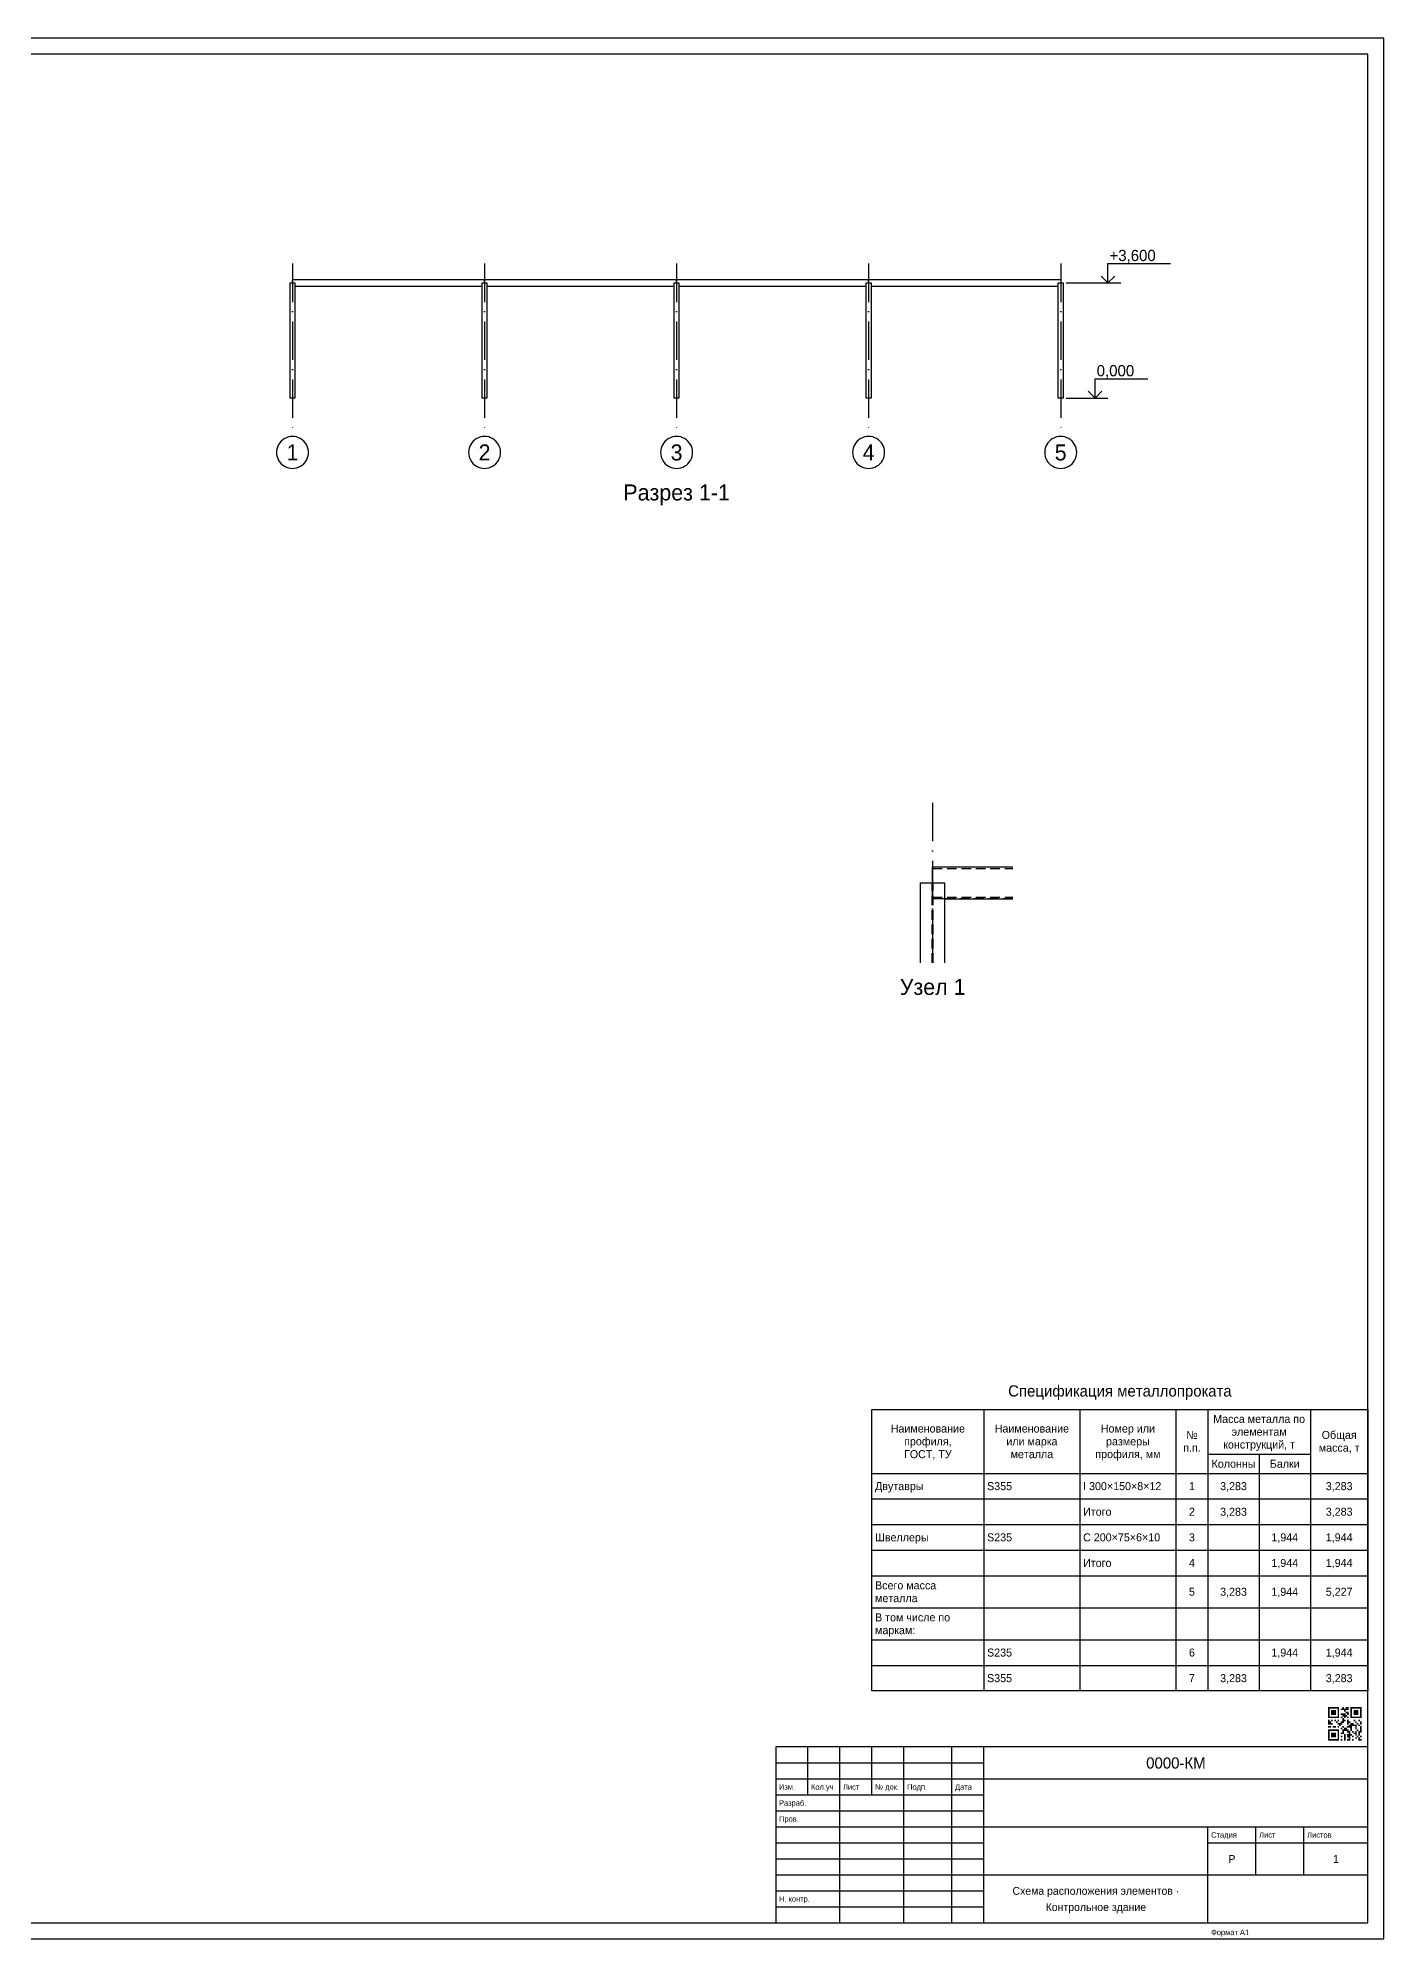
# Model space of a CAD drawing. Header units: millimetres. Extents: x 0 to 841, y 0 to 594.
# Drawn here: x 420 to 841, y 0 to 594 of the extents above; entities that cross this region are included whole.
import ezdxf
from ezdxf.enums import TextEntityAlignment as Align

# ---------------------------------------------------------------- set-up
doc = ezdxf.new("R2010")
doc.units = ezdxf.units.MM
doc.linetypes.add('DASHDOT', pattern=[18, 12, -3, 0, -3])
doc.linetypes.add('DASHED', pattern=[4.5, 3, -1.5])
for name, color, linetype in [('OB_DASHDOT', 7, 'DASHDOT'), ('OB_FRAME', 7, 'CONTINUOUS'), ('OB_HIDDEN', 8, 'DASHED'), ('OB_TEXT', 7, 'CONTINUOUS'), ('OB_THIN', 3, 'CONTINUOUS'), ('OB_VISIBLE', 7, 'CONTINUOUS')]:
    doc.layers.add(name, color=color, linetype=linetype)

msp = doc.modelspace()

# ---------------------------------------------------------------- linework, layer by layer
at = {"layer": 'OB_DASHDOT'}
for p, q in [((500, 523.5), (500, 469.5)), ((560, 523.5), (560, 469.5)), ((620, 523.5), (620, 469.5)), ((680, 523.5), (680, 469.5)), ((740, 523.5), (740, 469.5)), ((700, 355), (700, 305))]:
    msp.add_line(p, q, dxfattribs=at)
at = {"layer": 'OB_FRAME'}
for p, q in [((716, 165.5), (716, 77.5)), ((746, 165.5), (746, 77.5)), ((776, 165.5), (776, 77.5)), ((786, 165.5), (786, 77.5)), ((818, 165.5), (818, 77.5)), ((786, 151.5), (818, 151.5)), ((802, 151.5), (802, 77.5)), ((681, 145.5), (836, 145.5)), ((836, 60), (651, 60)), ((651, 60), (651, 5)), ((661, 45), (661, 60)), ((671, 5), (671, 60)), ((681, 45), (681, 60)), ((691, 5), (691, 60)), ((706, 5), (706, 60)), ((716, 5), (716, 60)), ((836, 5), (836, 60)), ((716, 50), (836, 50)), ((651, 45), (716, 45)), ((716, 35), (836, 35)), ((786, 5), (786, 35)), ((801, 20), (801, 35)), ((816, 20), (816, 35)), ((716, 20), (836, 20)), ((651, 5), (836, 5))]:
    msp.add_line(p, q, dxfattribs=at)
for points in [[(20, 5), (836, 5), (836, 589), (20, 589), (20, 5)], [(681, 165.5), (836, 165.5), (836, 77.5), (681, 77.5), (681, 165.5)]]:
    msp.add_lwpolyline(points, dxfattribs=at)
for points in [[(823.5, 72), (824, 72), (823.5, 72.5), (824, 72.5)], [(823.5, 71.5), (824, 71.5), (823.5, 72), (824, 72)], [(823.5, 71), (824, 71), (823.5, 71.5), (824, 71.5)], [(824, 72), (824.5, 72), (824, 72.5), (824.5, 72.5)], [(824.5, 72), (825, 72), (824.5, 72.5), (825, 72.5)], [(824.5, 71), (825, 71), (824.5, 71.5), (825, 71.5)], [(825, 72), (825.5, 72), (825, 72.5), (825.5, 72.5)], [(825, 71), (825.5, 71), (825, 71.5), (825.5, 71.5)], [(825.5, 72), (826, 72), (825.5, 72.5), (826, 72.5)], [(825.5, 71), (826, 71), (825.5, 71.5), (826, 71.5)], [(826, 72), (826.5, 72), (826, 72.5), (826.5, 72.5)], [(826.5, 72), (827, 72), (826.5, 72.5), (827, 72.5)], [(826.5, 71.5), (827, 71.5), (826.5, 72), (827, 72)], [(826.5, 71), (827, 71), (826.5, 71.5), (827, 71.5)], [(827.5, 71.5), (828, 71.5), (827.5, 72), (828, 72)], [(828, 72), (828.5, 72), (828, 72.5), (828.5, 72.5)], [(828, 71.5), (828.5, 71.5), (828, 72), (828.5, 72)], [(828.5, 71.5), (829, 71.5), (828.5, 72), (829, 72)], [(828.5, 71), (829, 71), (828.5, 71.5), (829, 71.5)], [(829, 72), (829.5, 72), (829, 72.5), (829.5, 72.5)], [(829, 71.5), (829.5, 71.5), (829, 72), (829.5, 72)], [(829.5, 72), (830, 72), (829.5, 72.5), (830, 72.5)], [(829.5, 71.5), (830, 71.5), (829.5, 72), (830, 72)], [(830.5, 72), (831, 72), (830.5, 72.5), (831, 72.5)], [(830.5, 71.5), (831, 71.5), (830.5, 72), (831, 72)], [(830.5, 71), (831, 71), (830.5, 71.5), (831, 71.5)], [(831, 72), (831.5, 72), (831, 72.5), (831.5, 72.5)], [(831.5, 72), (832, 72), (831.5, 72.5), (832, 72.5)], [(831.5, 71), (832, 71), (831.5, 71.5), (832, 71.5)], [(832, 72), (832.5, 72), (832, 72.5), (832.5, 72.5)], [(832, 71), (832.5, 71), (832, 71.5), (832.5, 71.5)], [(832.5, 72), (833, 72), (832.5, 72.5), (833, 72.5)], [(832.5, 71), (833, 71), (832.5, 71.5), (833, 71.5)], [(833, 72), (833.5, 72), (833, 72.5), (833.5, 72.5)], [(833.5, 72), (834, 72), (833.5, 72.5), (834, 72.5)], [(833.5, 71.5), (834, 71.5), (833.5, 72), (834, 72)], [(833.5, 71), (834, 71), (833.5, 71.5), (834, 71.5)], [(823.5, 70.5), (824, 70.5), (823.5, 71), (824, 71)], [(823.5, 70), (824, 70), (823.5, 70.5), (824, 70.5)], [(823.5, 69.5), (824, 69.5), (823.5, 70), (824, 70)], [(823.5, 69), (824, 69), (823.5, 69.5), (824, 69.5)], [(823.5, 68), (824, 68), (823.5, 68.5), (824, 68.5)], [(823.5, 67.5), (824, 67.5), (823.5, 68), (824, 68)], [(823.5, 67), (824, 67), (823.5, 67.5), (824, 67.5)], [(823.5, 66), (824, 66), (823.5, 66.5), (824, 66.5)], [(823.5, 65), (824, 65), (823.5, 65.5), (824, 65.5)], [(824, 69), (824.5, 69), (824, 69.5), (824.5, 69.5)], [(824, 67.5), (824.5, 67.5), (824, 68), (824.5, 68)], [(824, 67), (824.5, 67), (824, 67.5), (824.5, 67.5)], [(824, 66), (824.5, 66), (824, 66.5), (824.5, 66.5)], [(824, 65), (824.5, 65), (824, 65.5), (824.5, 65.5)], [(824.5, 70.5), (825, 70.5), (824.5, 71), (825, 71)], [(824.5, 70), (825, 70), (824.5, 70.5), (825, 70.5)], [(824.5, 69), (825, 69), (824.5, 69.5), (825, 69.5)], [(824.5, 68), (825, 68), (824.5, 68.5), (825, 68.5)], [(824.5, 67), (825, 67), (824.5, 67.5), (825, 67.5)], [(824.5, 65), (825, 65), (824.5, 65.5), (825, 65.5)], [(825, 70.5), (825.5, 70.5), (825, 71), (825.5, 71)], [(825, 70), (825.5, 70), (825, 70.5), (825.5, 70.5)], [(825, 69), (825.5, 69), (825, 69.5), (825.5, 69.5)], [(825, 66), (825.5, 66), (825, 66.5), (825.5, 66.5)], [(825, 65), (825.5, 65), (825, 65.5), (825.5, 65.5)], [(825.5, 70.5), (826, 70.5), (825.5, 71), (826, 71)], [(825.5, 70), (826, 70), (825.5, 70.5), (826, 70.5)], [(825.5, 69), (826, 69), (825.5, 69.5), (826, 69.5)], [(825.5, 68), (826, 68), (825.5, 68.5), (826, 68.5)], [(825.5, 66), (826, 66), (825.5, 66.5), (826, 66.5)], [(825.5, 65), (826, 65), (825.5, 65.5), (826, 65.5)], [(826, 69), (826.5, 69), (826, 69.5), (826.5, 69.5)], [(826, 67.5), (826.5, 67.5), (826, 68), (826.5, 68)], [(826, 65), (826.5, 65), (826, 65.5), (826.5, 65.5)], [(826.5, 70.5), (827, 70.5), (826.5, 71), (827, 71)], [(826.5, 70), (827, 70), (826.5, 70.5), (827, 70.5)], [(826.5, 69.5), (827, 69.5), (826.5, 70), (827, 70)], [(826.5, 69), (827, 69), (826.5, 69.5), (827, 69.5)], [(826.5, 68), (827, 68), (826.5, 68.5), (827, 68.5)], [(826.5, 67), (827, 67), (826.5, 67.5), (827, 67.5)], [(826.5, 66), (827, 66), (826.5, 66.5), (827, 66.5)], [(826.5, 65), (827, 65), (826.5, 65.5), (827, 65.5)], [(827, 67), (827.5, 67), (827, 67.5), (827.5, 67.5)], [(827, 66.5), (827.5, 66.5), (827, 67), (827.5, 67)], [(827.5, 70), (828, 70), (827.5, 70.5), (828, 70.5)], [(827.5, 69), (828, 69), (827.5, 69.5), (828, 69.5)], [(827.5, 67.5), (828, 67.5), (827.5, 68), (828, 68)], [(827.5, 67), (828, 67), (827.5, 67.5), (828, 67.5)], [(827.5, 65.5), (828, 65.5), (827.5, 66), (828, 66)], [(828, 70), (828.5, 70), (828, 70.5), (828.5, 70.5)], [(828, 69.5), (828.5, 69.5), (828, 70), (828.5, 70)], [(828, 68.5), (828.5, 68.5), (828, 69), (828.5, 69)], [(828, 68), (828.5, 68), (828, 68.5), (828.5, 68.5)], [(828, 67.5), (828.5, 67.5), (828, 68), (828.5, 68)], [(828, 66), (828.5, 66), (828, 66.5), (828.5, 66.5)], [(828, 65), (828.5, 65), (828, 65.5), (828.5, 65.5)], [(828.5, 70), (829, 70), (828.5, 70.5), (829, 70.5)], [(828.5, 69.5), (829, 69.5), (828.5, 70), (829, 70)], [(828.5, 69), (829, 69), (828.5, 69.5), (829, 69.5)], [(828.5, 68), (829, 68), (828.5, 68.5), (829, 68.5)], [(828.5, 65.5), (829, 65.5), (828.5, 66), (829, 66)], [(828.5, 65), (829, 65), (828.5, 65.5), (829, 65.5)], [(829, 70.5), (829.5, 70.5), (829, 71), (829.5, 71)], [(829, 69.5), (829.5, 69.5), (829, 70), (829.5, 70)], [(829, 65.5), (829.5, 65.5), (829, 66), (829.5, 66)], [(829, 65), (829.5, 65), (829, 65.5), (829.5, 65.5)], [(829.5, 70.5), (830, 70.5), (829.5, 71), (830, 71)], [(829.5, 70), (830, 70), (829.5, 70.5), (830, 70.5)], [(829.5, 69), (830, 69), (829.5, 69.5), (830, 69.5)], [(829.5, 68), (830, 68), (829.5, 68.5), (830, 68.5)], [(829.5, 67.5), (830, 67.5), (829.5, 68), (830, 68)], [(829.5, 67), (830, 67), (829.5, 67.5), (830, 67.5)], [(829.5, 66), (830, 66), (829.5, 66.5), (830, 66.5)], [(829.5, 65), (830, 65), (829.5, 65.5), (830, 65.5)], [(830, 67.5), (830.5, 67.5), (830, 68), (830.5, 68)], [(830, 66.5), (830.5, 66.5), (830, 67), (830.5, 67)], [(830, 66), (830.5, 66), (830, 66.5), (830.5, 66.5)], [(830.5, 70.5), (831, 70.5), (830.5, 71), (831, 71)], [(830.5, 70), (831, 70), (830.5, 70.5), (831, 70.5)], [(830.5, 69.5), (831, 69.5), (830.5, 70), (831, 70)], [(830.5, 69), (831, 69), (830.5, 69.5), (831, 69.5)], [(830.5, 67), (831, 67), (830.5, 67.5), (831, 67.5)], [(830.5, 66.5), (831, 66.5), (830.5, 67), (831, 67)], [(830.5, 66), (831, 66), (830.5, 66.5), (831, 66.5)], [(830.5, 65.5), (831, 65.5), (830.5, 66), (831, 66)], [(830.5, 65), (831, 65), (830.5, 65.5), (831, 65.5)], [(831, 69), (831.5, 69), (831, 69.5), (831.5, 69.5)], [(831, 67), (831.5, 67), (831, 67.5), (831.5, 67.5)], [(831, 66.5), (831.5, 66.5), (831, 67), (831.5, 67)], [(831.5, 70.5), (832, 70.5), (831.5, 71), (832, 71)], [(831.5, 70), (832, 70), (831.5, 70.5), (832, 70.5)], [(831.5, 69), (832, 69), (831.5, 69.5), (832, 69.5)], [(831.5, 68), (832, 68), (831.5, 68.5), (832, 68.5)], [(831.5, 66.5), (832, 66.5), (831.5, 67), (832, 67)], [(832, 70.5), (832.5, 70.5), (832, 71), (832.5, 71)], [(832, 70), (832.5, 70), (832, 70.5), (832.5, 70.5)], [(832, 69), (832.5, 69), (832, 69.5), (832.5, 69.5)], [(832, 67.5), (832.5, 67.5), (832, 68), (832.5, 68)], [(832, 66.5), (832.5, 66.5), (832, 67), (832.5, 67)], [(832, 66), (832.5, 66), (832, 66.5), (832.5, 66.5)], [(832, 65.5), (832.5, 65.5), (832, 66), (832.5, 66)], [(832.5, 70.5), (833, 70.5), (832.5, 71), (833, 71)], [(832.5, 70), (833, 70), (832.5, 70.5), (833, 70.5)], [(832.5, 69), (833, 69), (832.5, 69.5), (833, 69.5)], [(832.5, 67), (833, 67), (832.5, 67.5), (833, 67.5)], [(832.5, 65), (833, 65), (832.5, 65.5), (833, 65.5)], [(833, 69), (833.5, 69), (833, 69.5), (833.5, 69.5)], [(833, 68), (833.5, 68), (833, 68.5), (833.5, 68.5)], [(833, 66.5), (833.5, 66.5), (833, 67), (833.5, 67)], [(833.5, 70.5), (834, 70.5), (833.5, 71), (834, 71)], [(833.5, 70), (834, 70), (833.5, 70.5), (834, 70.5)], [(833.5, 69.5), (834, 69.5), (833.5, 70), (834, 70)], [(833.5, 69), (834, 69), (833.5, 69.5), (834, 69.5)], [(833.5, 67.5), (834, 67.5), (833.5, 68), (834, 68)], [(833.5, 67), (834, 67), (833.5, 67.5), (834, 67.5)], [(833.5, 66), (834, 66), (833.5, 66.5), (834, 66.5)], [(833.5, 65.5), (834, 65.5), (833.5, 66), (834, 66)], [(833.5, 65), (834, 65), (833.5, 65.5), (834, 65.5)], [(823.5, 64.5), (824, 64.5), (823.5, 65), (824, 65)], [(823.5, 64), (824, 64), (823.5, 64.5), (824, 64.5)], [(823.5, 63.5), (824, 63.5), (823.5, 64), (824, 64)], [(823.5, 63), (824, 63), (823.5, 63.5), (824, 63.5)], [(823.5, 62.5), (824, 62.5), (823.5, 63), (824, 63)], [(823.5, 62), (824, 62), (823.5, 62.5), (824, 62.5)], [(824, 62), (824.5, 62), (824, 62.5), (824.5, 62.5)], [(824.5, 64), (825, 64), (824.5, 64.5), (825, 64.5)], [(824.5, 63.5), (825, 63.5), (824.5, 64), (825, 64)], [(824.5, 63), (825, 63), (824.5, 63.5), (825, 63.5)], [(824.5, 62), (825, 62), (824.5, 62.5), (825, 62.5)], [(825, 64), (825.5, 64), (825, 64.5), (825.5, 64.5)], [(825, 63.5), (825.5, 63.5), (825, 64), (825.5, 64)], [(825, 63), (825.5, 63), (825, 63.5), (825.5, 63.5)], [(825, 62), (825.5, 62), (825, 62.5), (825.5, 62.5)], [(825.5, 64), (826, 64), (825.5, 64.5), (826, 64.5)], [(825.5, 63.5), (826, 63.5), (825.5, 64), (826, 64)], [(825.5, 63), (826, 63), (825.5, 63.5), (826, 63.5)], [(825.5, 62), (826, 62), (825.5, 62.5), (826, 62.5)], [(826, 62), (826.5, 62), (826, 62.5), (826.5, 62.5)], [(826.5, 64.5), (827, 64.5), (826.5, 65), (827, 65)], [(826.5, 64), (827, 64), (826.5, 64.5), (827, 64.5)], [(826.5, 63.5), (827, 63.5), (826.5, 64), (827, 64)], [(826.5, 63), (827, 63), (826.5, 63.5), (827, 63.5)], [(826.5, 62.5), (827, 62.5), (826.5, 63), (827, 63)], [(826.5, 62), (827, 62), (826.5, 62.5), (827, 62.5)], [(827.5, 64), (828, 64), (827.5, 64.5), (828, 64.5)], [(827.5, 63), (828, 63), (827.5, 63.5), (828, 63.5)], [(827.5, 62), (828, 62), (827.5, 62.5), (828, 62.5)], [(828, 64.5), (828.5, 64.5), (828, 65), (828.5, 65)], [(828, 64), (828.5, 64), (828, 64.5), (828.5, 64.5)], [(828.5, 63.5), (829, 63.5), (828.5, 64), (829, 64)], [(828.5, 63), (829, 63), (828.5, 63.5), (829, 63.5)], [(828.5, 62.5), (829, 62.5), (828.5, 63), (829, 63)], [(828.5, 62), (829, 62), (828.5, 62.5), (829, 62.5)], [(829.5, 64.5), (830, 64.5), (829.5, 65), (830, 65)], [(829.5, 63.5), (830, 63.5), (829.5, 64), (830, 64)], [(829.5, 63), (830, 63), (829.5, 63.5), (830, 63.5)], [(829.5, 62), (830, 62), (829.5, 62.5), (830, 62.5)], [(830, 64.5), (830.5, 64.5), (830, 65), (830.5, 65)], [(830, 64), (830.5, 64), (830, 64.5), (830.5, 64.5)], [(830, 63.5), (830.5, 63.5), (830, 64), (830.5, 64)], [(830, 63), (830.5, 63), (830, 63.5), (830.5, 63.5)], [(830, 62.5), (830.5, 62.5), (830, 63), (830.5, 63)], [(830, 62), (830.5, 62), (830, 62.5), (830.5, 62.5)], [(830.5, 63.5), (831, 63.5), (830.5, 64), (831, 64)], [(831, 64.5), (831.5, 64.5), (831, 65), (831.5, 65)], [(831, 63), (831.5, 63), (831, 63.5), (831.5, 63.5)], [(831, 62), (831.5, 62), (831, 62.5), (831.5, 62.5)], [(831.5, 64), (832, 64), (831.5, 64.5), (832, 64.5)], [(832, 64.5), (832.5, 64.5), (832, 65), (832.5, 65)], [(832, 64), (832.5, 64), (832, 64.5), (832.5, 64.5)], [(832, 63.5), (832.5, 63.5), (832, 64), (832.5, 64)], [(832, 62.5), (832.5, 62.5), (832, 63), (832.5, 63)], [(832.5, 63), (833, 63), (832.5, 63.5), (833, 63.5)], [(833, 64.5), (833.5, 64.5), (833, 65), (833.5, 65)], [(833, 64), (833.5, 64), (833, 64.5), (833.5, 64.5)], [(833, 63.5), (833.5, 63.5), (833, 64), (833.5, 64)], [(833, 62.5), (833.5, 62.5), (833, 63), (833.5, 63)], [(833, 62), (833.5, 62), (833, 62.5), (833.5, 62.5)], [(833.5, 64.5), (834, 64.5), (833.5, 65), (834, 65)], [(833.5, 63), (834, 63), (833.5, 63.5), (834, 63.5)], [(833.5, 62), (834, 62), (833.5, 62.5), (834, 62.5)]]:
    msp.add_solid(points, dxfattribs=at)
at = {"layer": 'OB_HIDDEN'}
for p, q in [((700, 334.5), (725, 334.5)), ((700, 334.5), (725, 334.5)), ((700, 334.5), (725, 334.5)), ((700, 334.5), (725, 334.5)), ((699.8, 305), (699.8, 330)), ((699.8, 305), (699.8, 330)), ((699.8, 305), (699.8, 330)), ((699.8, 305), (699.8, 330)), ((700.2, 305), (700.2, 330)), ((700.2, 305), (700.2, 330)), ((700.2, 305), (700.2, 330)), ((700.2, 305), (700.2, 330)), ((700, 325.5), (725, 325.5)), ((700, 325.5), (725, 325.5)), ((700, 325.5), (725, 325.5)), ((700, 325.5), (725, 325.5)), ((725, 325), (700, 325)), ((725, 325), (700, 325)), ((725, 325), (700, 325))]:
    msp.add_line(p, q, dxfattribs=at)
for points in [[(700, 325), (700, 335), (725, 335)], [(700, 325), (700, 335), (725, 335)], [(700, 325), (700, 335), (725, 335)], [(696.25, 305), (696.25, 330), (703.75, 330), (703.75, 305)], [(696.25, 305), (696.25, 330), (703.75, 330), (703.75, 305)], [(696.25, 305), (696.25, 330), (703.75, 330), (703.75, 305)], [(703.749084, 325), (700, 325), (700, 330)]]:
    msp.add_lwpolyline(points, dxfattribs=at)
at = {"layer": 'OB_THIN'}
for p, q in [((741.75, 517.5), (758.75, 517.5)), ((741.75, 481.5), (754.75, 481.5)), ((681, 137.5), (836, 137.5)), ((681, 129.5), (836, 129.5)), ((681, 121.5), (836, 121.5)), ((681, 113.5), (836, 113.5)), ((681, 103.5), (836, 103.5)), ((681, 93.5), (836, 93.5)), ((681, 85.5), (836, 85.5)), ((651, 55), (716, 55)), ((651, 50), (716, 50)), ((651, 40), (716, 40)), ((651, 35), (716, 35)), ((651, 30), (716, 30)), ((786, 30), (836, 30)), ((651, 25), (716, 25)), ((651, 20), (716, 20)), ((651, 15), (716, 15)), ((651, 10), (716, 10))]:
    msp.add_line(p, q, dxfattribs=at)
for points in [[(0, 0), (841, 0), (841, 594), (0, 594), (0, 0)], [(754.75, 517.5), (754.75, 523.5), (774.35, 523.5)], [(752.62868, 519.62132), (754.75, 517.5), (756.87132, 519.62132)], [(750.75, 481.5), (750.75, 487.5), (767.25, 487.5)], [(748.62868, 483.62132), (750.75, 481.5), (752.87132, 483.62132)], [(505, 464.5), (504.957224, 465.152631), (504.829629, 465.794095), (504.619398, 466.413417), (504.330127, 467), (503.966767, 467.543807), (503.535534, 468.035534), (503.043807, 468.466767), (502.5, 468.830127), (501.913417, 469.119398), (501.294095, 469.329629), (500.652631, 469.457224), (500, 469.5), (499.347369, 469.457224), (498.705905, 469.329629), (498.086583, 469.119398), (497.5, 468.830127), (496.956193, 468.466767), (496.464466, 468.035534), (496.033233, 467.543807), (495.669873, 467), (495.380602, 466.413417), (495.170371, 465.794095), (495.042776, 465.152631), (495, 464.5), (495.042776, 463.847369), (495.170371, 463.205905), (495.380602, 462.586583), (495.669873, 462), (496.033233, 461.456193), (496.464466, 460.964466), (496.956193, 460.533233), (497.5, 460.169873), (498.086583, 459.880602), (498.705905, 459.670371), (499.347369, 459.542776), (500, 459.5), (500.652631, 459.542776), (501.294095, 459.670371), (501.913417, 459.880602), (502.5, 460.169873), (503.043807, 460.533233), (503.535534, 460.964466), (503.966767, 461.456193), (504.330127, 462), (504.619398, 462.586583), (504.829629, 463.205905), (504.957224, 463.847369), (505, 464.5)], [(565, 464.5), (564.957224, 465.152631), (564.829629, 465.794095), (564.619398, 466.413417), (564.330127, 467), (563.966767, 467.543807), (563.535534, 468.035534), (563.043807, 468.466767), (562.5, 468.830127), (561.913417, 469.119398), (561.294095, 469.329629), (560.652631, 469.457224), (560, 469.5), (559.347369, 469.457224), (558.705905, 469.329629), (558.086583, 469.119398), (557.5, 468.830127), (556.956193, 468.466767), (556.464466, 468.035534), (556.033233, 467.543807), (555.669873, 467), (555.380602, 466.413417), (555.170371, 465.794095), (555.042776, 465.152631), (555, 464.5), (555.042776, 463.847369), (555.170371, 463.205905), (555.380602, 462.586583), (555.669873, 462), (556.033233, 461.456193), (556.464466, 460.964466), (556.956193, 460.533233), (557.5, 460.169873), (558.086583, 459.880602), (558.705905, 459.670371), (559.347369, 459.542776), (560, 459.5), (560.652631, 459.542776), (561.294095, 459.670371), (561.913417, 459.880602), (562.5, 460.169873), (563.043807, 460.533233), (563.535534, 460.964466), (563.966767, 461.456193), (564.330127, 462), (564.619398, 462.586583), (564.829629, 463.205905), (564.957224, 463.847369), (565, 464.5)], [(625, 464.5), (624.957224, 465.152631), (624.829629, 465.794095), (624.619398, 466.413417), (624.330127, 467), (623.966767, 467.543807), (623.535534, 468.035534), (623.043807, 468.466767), (622.5, 468.830127), (621.913417, 469.119398), (621.294095, 469.329629), (620.652631, 469.457224), (620, 469.5), (619.347369, 469.457224), (618.705905, 469.329629), (618.086583, 469.119398), (617.5, 468.830127), (616.956193, 468.466767), (616.464466, 468.035534), (616.033233, 467.543807), (615.669873, 467), (615.380602, 466.413417), (615.170371, 465.794095), (615.042776, 465.152631), (615, 464.5), (615.042776, 463.847369), (615.170371, 463.205905), (615.380602, 462.586583), (615.669873, 462), (616.033233, 461.456193), (616.464466, 460.964466), (616.956193, 460.533233), (617.5, 460.169873), (618.086583, 459.880602), (618.705905, 459.670371), (619.347369, 459.542776), (620, 459.5), (620.652631, 459.542776), (621.294095, 459.670371), (621.913417, 459.880602), (622.5, 460.169873), (623.043807, 460.533233), (623.535534, 460.964466), (623.966767, 461.456193), (624.330127, 462), (624.619398, 462.586583), (624.829629, 463.205905), (624.957224, 463.847369), (625, 464.5)], [(685, 464.5), (684.957224, 465.152631), (684.829629, 465.794095), (684.619398, 466.413417), (684.330127, 467), (683.966767, 467.543807), (683.535534, 468.035534), (683.043807, 468.466767), (682.5, 468.830127), (681.913417, 469.119398), (681.294095, 469.329629), (680.652631, 469.457224), (680, 469.5), (679.347369, 469.457224), (678.705905, 469.329629), (678.086583, 469.119398), (677.5, 468.830127), (676.956193, 468.466767), (676.464466, 468.035534), (676.033233, 467.543807), (675.669873, 467), (675.380602, 466.413417), (675.170371, 465.794095), (675.042776, 465.152631), (675, 464.5), (675.042776, 463.847369), (675.170371, 463.205905), (675.380602, 462.586583), (675.669873, 462), (676.033233, 461.456193), (676.464466, 460.964466), (676.956193, 460.533233), (677.5, 460.169873), (678.086583, 459.880602), (678.705905, 459.670371), (679.347369, 459.542776), (680, 459.5), (680.652631, 459.542776), (681.294095, 459.670371), (681.913417, 459.880602), (682.5, 460.169873), (683.043807, 460.533233), (683.535534, 460.964466), (683.966767, 461.456193), (684.330127, 462), (684.619398, 462.586583), (684.829629, 463.205905), (684.957224, 463.847369), (685, 464.5)], [(745, 464.5), (744.957224, 465.152631), (744.829629, 465.794095), (744.619398, 466.413417), (744.330127, 467), (743.966767, 467.543807), (743.535534, 468.035534), (743.043807, 468.466767), (742.5, 468.830127), (741.913417, 469.119398), (741.294095, 469.329629), (740.652631, 469.457224), (740, 469.5), (739.347369, 469.457224), (738.705905, 469.329629), (738.086583, 469.119398), (737.5, 468.830127), (736.956193, 468.466767), (736.464466, 468.035534), (736.033233, 467.543807), (735.669873, 467), (735.380602, 466.413417), (735.170371, 465.794095), (735.042776, 465.152631), (735, 464.5), (735.042776, 463.847369), (735.170371, 463.205905), (735.380602, 462.586583), (735.669873, 462), (736.033233, 461.456193), (736.464466, 460.964466), (736.956193, 460.533233), (737.5, 460.169873), (738.086583, 459.880602), (738.705905, 459.670371), (739.347369, 459.542776), (740, 459.5), (740.652631, 459.542776), (741.294095, 459.670371), (741.913417, 459.880602), (742.5, 460.169873), (743.043807, 460.533233), (743.535534, 460.964466), (743.966767, 461.456193), (744.330127, 462), (744.619398, 462.586583), (744.829629, 463.205905), (744.957224, 463.847369), (745, 464.5)]]:
    msp.add_lwpolyline(points, dxfattribs=at)
at = {"layer": 'OB_VISIBLE'}
for p, q in [((500.749817, 516.5), (559.249954, 516.5)), ((560.749817, 516.5), (619.249954, 516.5)), ((620.749817, 516.5), (679.249954, 516.5)), ((680.749817, 516.5), (739.249954, 516.5)), ((703.749084, 325), (725, 325))]:
    msp.add_line(p, q, dxfattribs=at)
for points in [[(499.25, 481.5), (499.25, 517.5), (500.75, 517.5), (500.75, 481.5), (499.25, 481.5)], [(500, 517.5), (500, 518.5), (560, 518.5), (560, 517.5)], [(559.25, 481.5), (559.25, 517.5), (560.75, 517.5), (560.75, 481.5), (559.25, 481.5)], [(560, 517.5), (560, 518.5), (620, 518.5), (620, 517.5)], [(619.25, 481.5), (619.25, 517.5), (620.75, 517.5), (620.75, 481.5), (619.25, 481.5)], [(620, 517.5), (620, 518.5), (680, 518.5), (680, 517.5)], [(679.25, 481.5), (679.25, 517.5), (680.75, 517.5), (680.75, 481.5), (679.25, 481.5)], [(680, 517.5), (680, 518.5), (740, 518.5), (740, 517.5)], [(739.25, 481.5), (739.25, 517.5), (740.75, 517.5), (740.75, 481.5), (739.25, 481.5)], [(700, 330), (700, 335), (725, 335)], [(696.25, 305), (696.25, 330), (703.75, 330), (703.75, 305)]]:
    msp.add_lwpolyline(points, dxfattribs=at)

# ---------------------------------------------------------------- texts
at = {"layer": 'OB_TEXT'}
for s, height, p in [('+3,600', 3.5, (755.25, 524.3)), ('0,000', 3.5, (751.25, 488.3)), ('Двутавры', 2.5, (682, 140.25)), ('S355', 2.5, (717, 140.25)), ('I 300×150×8×12', 2.5, (747, 140.25)), ('Итого', 2.5, (747, 132.25)), ('Швеллеры', 2.5, (682, 124.25)), ('S235', 2.5, (717, 124.25)), ('C 200×75×6×10', 2.5, (747, 124.25)), ('Итого', 2.5, (747, 116.25)), ('металла', 2.5, (682, 105.25)), ('Всего масса', 2.5, (682, 109.25)), ('В том числе по', 2.5, (682, 99.25)), ('маркам:', 2.5, (682, 95.25)), ('S235', 2.5, (717, 88.25)), ('S355', 2.5, (717, 80.25)), ('Изм.', 1.75, (652, 46.625)), ('Кол.уч', 1.75, (662, 46.625)), ('Лист', 1.75, (672, 46.625)), ('№ док.', 1.75, (682, 46.625)), ('Подп.', 1.75, (692, 46.625)), ('Дата', 1.75, (707, 46.625)), ('Разраб.', 1.75, (652, 41.625)), ('Пров.', 1.75, (652, 36.625)), ('Стадия', 1.75, (787, 31.625)), ('Лист', 1.75, (802, 31.625)), ('Листов', 1.75, (817, 31.625)), ('Н. контр.', 1.75, (652, 11.625)), ('Формат A1', 1.75, (787, 1.2))]:
    msp.add_text(s, height=height, dxfattribs=at).set_placement(p)
for s, height, p in [('1', 5, (500, 462)), ('2', 5, (560, 462)), ('3', 5, (620, 462)), ('4', 5, (680, 462)), ('5', 5, (740, 462)), ('Разрез 1-1', 5, (620, 449.5)), ('Узел 1', 5, (700, 295)), ('Спецификация металлопроката', 3.5, (758.5, 169.5)), ('Наименование', 2.5, (698.5, 158.25)), ('Наименование', 2.5, (731, 158.25)), ('Номер или', 2.5, (761, 158.25)), ('Масса металла по', 2.5, (802, 161.25)), ('профиля,', 2.5, (698.5, 154.25)), ('или марка', 2.5, (731, 154.25)), ('размеры', 2.5, (761, 154.25)), ('№', 2.5, (781, 156.25)), ('конструкций, т', 2.5, (802, 153.25)), ('элементам', 2.5, (802, 157.25)), ('Общая', 2.5, (827, 156.25)), ('ГОСТ, ТУ', 2.5, (698.5, 150.25)), ('металла', 2.5, (731, 150.25)), ('профиля, мм', 2.5, (761, 150.25)), ('п.п.', 2.5, (781, 152.25)), ('Колонны', 2.5, (794, 147.25)), ('Балки', 2.5, (810, 147.25)), ('масса, т', 2.5, (827, 152.25)), ('1', 2.5, (781, 140.25)), ('3,283', 2.5, (794, 140.25)), ('3,283', 2.5, (827, 140.25)), ('2', 2.5, (781, 132.25)), ('3,283', 2.5, (794, 132.25)), ('3,283', 2.5, (827, 132.25)), ('3', 2.5, (781, 124.25)), ('1,944', 2.5, (810, 124.25)), ('1,944', 2.5, (827, 124.25)), ('4', 2.5, (781, 116.25)), ('1,944', 2.5, (810, 116.25)), ('1,944', 2.5, (827, 116.25)), ('5', 2.5, (781, 107.25)), ('3,283', 2.5, (794, 107.25)), ('1,944', 2.5, (810, 107.25)), ('5,227', 2.5, (827, 107.25)), ('6', 2.5, (781, 88.25)), ('1,944', 2.5, (810, 88.25)), ('1,944', 2.5, (827, 88.25)), ('7', 2.5, (781, 80.25)), ('3,283', 2.5, (794, 80.25)), ('3,283', 2.5, (827, 80.25)), ('0000-КМ', 3.5, (776, 53.25)), ('Р', 2.45, (793.5, 23.775)), ('1', 2.45, (826, 23.775)), ('Схема расположения элементов ·', 2.45, (751, 13.8125)), ('Контрольное здание', 2.45, (751, 8.7375))]:
    msp.add_text(s, height=height, dxfattribs=at).set_placement(p, align=Align.CENTER)

doc.saveas('drawing.dxf')
